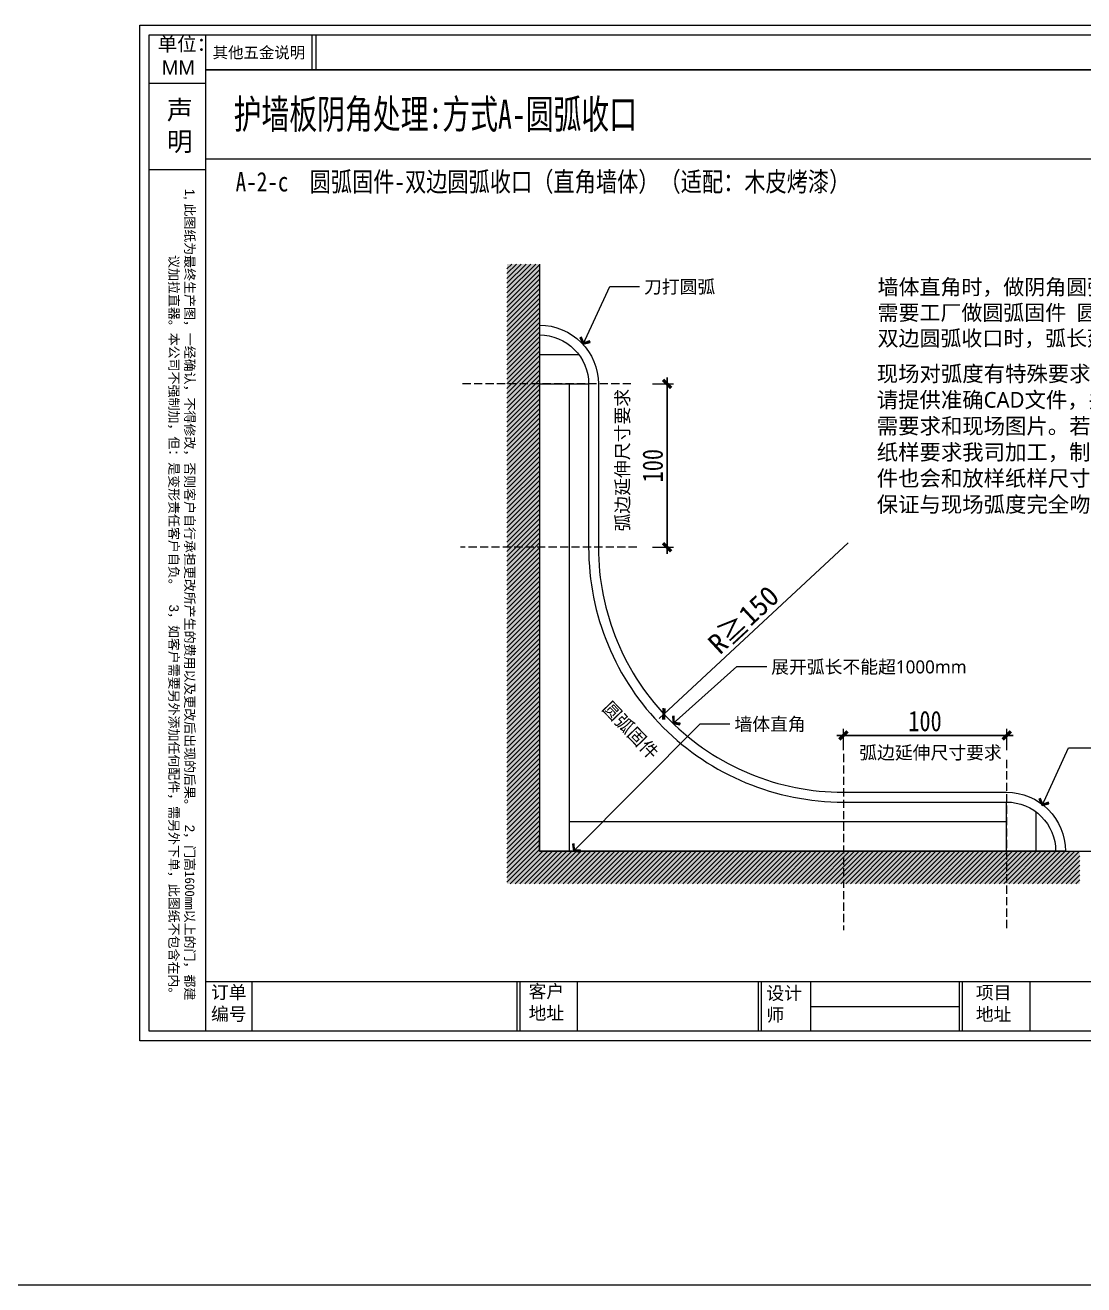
# Model space of a CAD drawing. Header units: millimetres. Extents: x 4862 to 20554, y 7569 to 11262.
# Drawn here: x 13813 to 14462, y 7569 to 8341 of the extents above; entities that cross this region are included whole.
import ezdxf

# ---------------------------------------------------------------- set-up
doc = ezdxf.new("R2010")
doc.units = ezdxf.units.MM
doc.linetypes.add('__DASH', pattern=[0.35, 0.25, -0.1])
doc.layers.add('0 @ 1', color=7, linetype='Continuous')
doc.styles.get("Standard").update_dxf_attribs({"font": 'arial.ttf'})
doc.styles.add('宋体', font='SimSun.ttf')
doc.styles.add('家具尺寸文字', font='SimSun.ttf', dxfattribs={"width": 0.8})
doc.styles.add('黑石雅黑', font='Microsoft YaHei.ttf')
doc.dimstyles.new('副本 固装比例5', dxfattribs={"dimscale": 5, "dimtxt": 2.5, "dimasz": 1, "dimexe": 0.8, "dimexo": 1.2, "dimgap": 0.5, "dimtad": 1, "dimdec": 0, "dimdsep": 46, "dimtxsty": '家具尺寸文字', "dimblk": 'ARCHTICK', "dimcen": 0, "dimdle": 0.8, "dimclrd": 8, "dimclre": 8, "dimclrt": 2, "dimadec": 1, "dimazin": 2, "dimtfac": 1, "dimtdec": 0, "dimtix": 1, "dimtmove": 2, "dimatfit": 2, "dimfxl": 0, "dimtolj": 1, "dimtzin": 0, "dimarcsym": 0})
doc.dimstyles.new('深化(A1)1：1', dxfattribs={"dimtxt": 3, "dimasz": 1, "dimexe": 1.5, "dimexo": 1, "dimgap": 1, "dimtad": 1, "dimdec": 0, "dimrnd": 5, "dimdsep": 46, "dimtxsty": '黑石雅黑', "dimblk": 'ARCHTICK', "dimcen": 1, "dimclrd": 44, "dimclre": 44, "dimclrt": 50, "dimadec": 0, "dimazin": 2, "dimtfac": 1, "dimtdec": 0, "dimtix": 1, "dimtmove": 2, "dimatfit": 3, "dimldrblk": 'hl_arrow2', "dimfxl": 0, "dimtolj": 1, "dimarcsym": 0})

# ---------------------------------------------------------------- blocks, each defined once
blk = doc.blocks.new('_ArchTick')
at = {"color": 0, "linetype": 'ByBlock', "const_width": 0.4}
blk.add_lwpolyline([(-0.5, -0.5), (0.5, 0.5)], dxfattribs=at)
blk = doc.blocks.new('*D320')
at = {"color": 8, "lineweight": -2, "transparency": 16777216}
for p, q in [((14514.83, 7830.93), (14514.83, 7874.93)), ((14505.83, 7870.93), (14518.83, 7870.93)), ((14505.83, 7834.93), (14518.83, 7834.93))]:
    blk.add_line(p, q, dxfattribs=at)
at = {"layer": 'Defpoints', "color": 0, "transparency": 16777216}
for p in [(14444.36, 7870.93), (14514.83, 7870.93), (14478.01, 7834.93)]:
    blk.add_point(p, dxfattribs=at)
at = {"color": 8, "lineweight": -2, "transparency": 16777216, "xscale": 5, "yscale": 5, "zscale": 5}
for p, rotation in [((14514.83, 7870.93), 90), ((14514.83, 7834.93), 270)]:
    blk.add_blockref('_ArchTick', p, dxfattribs=dict(at, rotation=rotation))
at = {"color": 2, "transparency": 16777216, "insert": (14506.08, 7852.93), "char_height": 12.5, "attachment_point": 5, "rotation": 90, "style": '家具尺寸文字'}
blk.add_mtext('\\A1;36', dxfattribs=at)
blk = doc.blocks.new('*D321')
at = {"color": 8, "lineweight": -2, "transparency": 16777216}
for p, q in [((14418.36, 7905.71), (14310.36, 7905.71)), ((14314.36, 7896.71), (14314.36, 7909.71)), ((14414.36, 7896.71), (14414.36, 7909.71))]:
    blk.add_line(p, q, dxfattribs=at)
at = {"layer": 'Defpoints', "color": 0, "transparency": 16777216}
for p in [(14314.36, 7905.71), (14314.36, 7870.93), (14414.36, 7870.93)]:
    blk.add_point(p, dxfattribs=at)
at = {"color": 8, "lineweight": -2, "transparency": 16777216, "xscale": 5, "yscale": 5, "zscale": 5, "rotation": 180}
blk.add_blockref('_ArchTick', (14314.36, 7905.71), dxfattribs=at)
at = {"color": 8, "lineweight": -2, "transparency": 16777216, "xscale": 5, "yscale": 5, "zscale": 5}
blk.add_blockref('_ArchTick', (14414.36, 7905.71), dxfattribs=at)
at = {"color": 2, "transparency": 16777216, "insert": (14364.36, 7914.46), "char_height": 12.5, "attachment_point": 5, "style": '家具尺寸文字'}
blk.add_mtext('\\A1;100', dxfattribs=at)
blk = doc.blocks.new('*D322')
at = {"color": 8, "lineweight": -2, "transparency": 16777216}
for p, q in [((14310.36, 7905.71), (14418.36, 7905.71)), ((14314.36, 7896.71), (14314.36, 7909.71)), ((14414.36, 7896.71), (14414.36, 7909.71))]:
    blk.add_line(p, q, dxfattribs=at)
at = {"layer": 'Defpoints', "color": 0, "transparency": 16777216}
for p in [(14414.36, 7905.71), (14314.36, 7870.93), (14414.36, 7870.93)]:
    blk.add_point(p, dxfattribs=at)
at = {"color": 8, "lineweight": -2, "transparency": 16777216, "xscale": 5, "yscale": 5, "zscale": 5, "rotation": 180}
blk.add_blockref('_ArchTick', (14314.36, 7905.71), dxfattribs=at)
at = {"color": 8, "lineweight": -2, "transparency": 16777216, "xscale": 5, "yscale": 5, "zscale": 5}
blk.add_blockref('_ArchTick', (14414.36, 7905.71), dxfattribs=at)
at = {"color": 2, "transparency": 16777216, "insert": (14364.36, 7914.46), "char_height": 12.5, "attachment_point": 5, "style": '家具尺寸文字'}
blk.add_mtext('\\A1;100', dxfattribs=at)
blk = doc.blocks.new('*D323')
at = {"color": 8, "lineweight": -2, "transparency": 16777216}
for p, q in [((14483.86, 7874.93), (14483.86, 7848.93)), ((14474.86, 7870.93), (14487.86, 7870.93)), ((14474.86, 7852.93), (14487.86, 7852.93))]:
    blk.add_line(p, q, dxfattribs=at)
at = {"layer": 'Defpoints', "color": 0, "transparency": 16777216}
for p in [(14414.36, 7870.93), (14414.36, 7852.93), (14483.86, 7852.93)]:
    blk.add_point(p, dxfattribs=at)
at = {"color": 8, "lineweight": -2, "transparency": 16777216, "xscale": 5, "yscale": 5, "zscale": 5}
for p, rotation in [((14483.86, 7870.93), 90), ((14483.86, 7852.93), 270)]:
    blk.add_blockref('_ArchTick', p, dxfattribs=dict(at, rotation=rotation))
at = {"color": 2, "transparency": 16777216, "insert": (14475.11, 7861.93), "char_height": 12.5, "attachment_point": 5, "rotation": 90, "style": '家具尺寸文字'}
blk.add_mtext('\\A1;18', dxfattribs=at)
blk = doc.blocks.new('*D324')
at = {"color": 8, "lineweight": -2, "transparency": 16777216}
blk.add_line((14317.29, 8023.66), (14201.48, 7916.18), dxfattribs=at)
at = {"layer": 'Defpoints', "color": 0, "transparency": 16777216}
for p in [(14314.36, 8020.93), (14204.41, 7918.9)]:
    blk.add_point(p, dxfattribs=at)
at = {"color": 8, "lineweight": -2, "transparency": 16777216, "xscale": 5, "yscale": 5, "zscale": 5, "rotation": 222.8617704855899}
blk.add_blockref('_ArchTick', (14204.41, 7918.9), dxfattribs=at)
at = {"color": 2, "transparency": 16777216, "insert": (14253.43, 7976.33), "char_height": 12.5, "attachment_point": 5, "rotation": 42.86177, "style": '家具尺寸文字'}
blk.add_mtext('\\A1;{\\W1;\\C4;R≧150}', dxfattribs=at)
blk = doc.blocks.new('hl_arrow2')
at = {"color": 2}
blk.add_line((-0.22, 0), (-1, 0), dxfattribs=at)
blk.add_lwpolyline([(-0.22, 0), (-0.86, -0.69), (-0.65, -0.86), (0, 0), (-0.65, 0.86), (-0.86, 0.69)], close=True, dxfattribs=at)
for points in [[(-0.86, 0.69), (-0.65, 0.86), (-0.22, 0), (0, 0)], [(-0.86, -0.69), (-0.65, -0.86), (-0.22, 0), (0, 0)]]:
    blk.add_solid(points, dxfattribs=at)
blk = doc.blocks.new('*D325')
at = {"color": 8, "lineweight": -2, "transparency": 16777216}
for p, q in [((14206.4, 8124.93), (14206.4, 8016.93)), ((14197.4, 8120.93), (14210.4, 8120.93)), ((14197.4, 8020.93), (14210.4, 8020.93))]:
    blk.add_line(p, q, dxfattribs=at)
at = {"layer": 'Defpoints', "color": 0, "transparency": 16777216}
for p in [(14164.36, 8120.93), (14164.36, 8020.93), (14206.4, 8020.93)]:
    blk.add_point(p, dxfattribs=at)
at = {"color": 8, "lineweight": -2, "transparency": 16777216, "xscale": 5, "yscale": 5, "zscale": 5}
for p, rotation in [((14206.4, 8120.93), 90), ((14206.4, 8020.93), 270)]:
    blk.add_blockref('_ArchTick', p, dxfattribs=dict(at, rotation=rotation))
at = {"color": 2, "transparency": 16777216, "insert": (14197.65, 8070.93), "char_height": 12.5, "attachment_point": 5, "rotation": 90, "style": '家具尺寸文字'}
blk.add_mtext('\\A1;100', dxfattribs=at)
blk = doc.blocks.new('*D326')
at = {"color": 8, "lineweight": -2, "transparency": 16777216}
for p, q in [((14206.4, 8016.93), (14206.4, 8124.93)), ((14197.4, 8120.93), (14210.4, 8120.93)), ((14197.4, 8020.93), (14210.4, 8020.93))]:
    blk.add_line(p, q, dxfattribs=at)
at = {"layer": 'Defpoints', "color": 0, "transparency": 16777216}
for p in [(14164.36, 8120.93), (14206.4, 8120.93), (14164.36, 8020.93)]:
    blk.add_point(p, dxfattribs=at)
at = {"color": 8, "lineweight": -2, "transparency": 16777216, "xscale": 5, "yscale": 5, "zscale": 5}
for p, rotation in [((14206.4, 8120.93), 90), ((14206.4, 8020.93), 270)]:
    blk.add_blockref('_ArchTick', p, dxfattribs=dict(at, rotation=rotation))
at = {"color": 2, "transparency": 16777216, "insert": (14197.65, 8070.93), "char_height": 12.5, "attachment_point": 5, "rotation": 90, "style": '家具尺寸文字'}
blk.add_mtext('\\A1;100', dxfattribs=at)
blk = doc.blocks.new('A$C398a0407')
for p, q in [((443.2, 6784), (443.2, 64)), ((1163.2, 6546.9), (1163.2, 6784)), ((1189.6, 6546.9), (1189.6, 6784)), ((443.2, 6546.9), (8134, 6546.9)), ((443.2, 399), (9568, 399)), ((756.5, 399), (756.5, 64)), ((2542.3, 399), (2542.3, 64)), ((2562.3, 399), (2562.3, 64)), ((2948.7, 399), (2948.7, 64)), ((4169.9, 399), (4169.9, 64)), ((4189.9, 399), (4189.9, 64)), ((4522.7, 399), (4522.7, 64)), ((5527, 399), (5527, 64)), ((5547, 399), (5547, 64)), ((6003.2, 399), (6003.2, 64)), ((4522.7, 231.5), (5527, 231.5))]:
    blk.add_line(p, q)
at = {"color": 8}
for p, q in [((64, 6457.7), (443.2, 6457.7)), ((64, 5874.2), (443.2, 5874.2))]:
    blk.add_line(p, q, dxfattribs=at)
for points in [[(9632, 0), (0, 0), (0, 6848), (9632, 6848)], [(9568, 64), (64, 64), (64, 6784), (9568, 6784)]]:
    blk.add_lwpolyline(points, close=True)
at = {"color": 8, "insert": (368.9, 272.3), "char_height": 64, "width": 5497.15, "attachment_point": 3, "rotation": 270}
blk.add_mtext('1, {\\fSimSun|b0|i0|c134|p2;此图纸为最终生产图，一经确认，不得修改，否则客户自行承担更改所产生的费用以及更改后出现的后果。  }2{\\fSimSun|b0|i0|c134|p2;，门高1600mm以上的门，都建议加拉直器。本公司不强制加，但：是变形责任客户自负。  }3{\\fSimSun|b0|i0|c134|p2;，如客户需要另外添加任何配件，需另外下单，此图纸不包含在内。}', dxfattribs=at)
at = {"color": 8, "char_height": 88, "attachment_point": 1, "style": '宋体'}
for s, insert in [('订单\\P编号', (479.9, 370.6)), ('客户\\P地址', (2621.8, 377)), ('设计\\P师', (4225.5, 364.6)), ('项目\\P地址', (5638.6, 368.9))]:
    blk.add_mtext_dynamic_manual_height_columns(s, width=596.489, gutter_width=12.5, heights=[0], dxfattribs=dict(at, insert=insert))
at = {"layer": '0 @ 1', "color": 8, "attachment_point": 1}
for s, insert, char_height, width in [('\\pi13.703;单位：\\P\\pi40.286;MM', (107.3, 6770.1), 96, 391.163), ('{\\fSimSun|b0|i0|c134|p2;其他五金说明}', (490.9, 6701.9), 76.325, 737.994), ('声明', (182.3, 6340), 127.53, 194.038)]:
    blk.add_mtext(s, dxfattribs=dict(at, insert=insert, char_height=char_height, width=width))
blk = doc.blocks.new('A$Caecb7373')
at = {"color": 1}
blk.add_lwpolyline([(0, 821.76), (1155.84, 821.76), (1155.84, 0), (0, 0)], close=True, dxfattribs=at)

msp = doc.modelspace()

# ---------------------------------------------------------------- hatches: boundary and pattern name
h = msp.add_hatch()
h.set_pattern_fill('AR-CONC', color=8, scale=0.065355)
h.set_pattern_definition([(50, (-30073.154, 47429.585), (11.9066731, -1.0416984), [1.2450121, -13.6951334]), (355, (-30073.154, 47429.585), (-2.3033327, 12.486514), [0.9960097, -10.956145]), (100.451445, (-30072.161, 47429.499), (9.6033404, 11.444815), [1.0580975, -11.639082]), (46.1842, (-30073.154, 47432.905), (17.716362, -2.747675), [1.867518, -20.5427]), (96.635558, (-30071.677, 47432.677), (15.5155394, 16.1705263), [1.587147, -17.458639]), (351.18415, (-30073.154, 47432.905), (15.5155394, 16.1705263), [1.4940124, -16.4341426]), (21, (-30071.494, 47432.075), (9.9087536, -6.6835387), [1.2450121, -13.6951334]), (326, (-30071.494, 47432.075), (4.0390695, 12.0375985), [0.9960097, -10.9561067]), (71.451445, (-30070.668, 47431.519), (13.947823, 5.3540599), [1.0580975, -11.639062]), (37.5, (-30073.1537, 47429.5855), (0.20185556, 5.5260918), [0, -10.8233054, 0, -11.12210834, 0, -10.9976071]), (7.5, (-30073.1537, 47429.5855), (4.36699686, 6.5472982), [0, -6.3412618, 0, -10.574303, 0, -4.1915408]), (327.5, (-30076.8555, 47429.5855), (8.86151892, -0.37440188), [0, -4.1500404, 0, -12.9481261, 0, -17.1811674]), (317.5, (-30078.5156, 47429.5855), (9.6809778, 1.6617475), [0, -5.3950526, 0, -8.5988838, 0, -12.2011189])])
h.paths.add_polyline_path([(14128.357, 8194.348), (14108.357, 8194.348), (14108.357, 7814.934), (14459.163, 7814.934), (14459.163, 7834.934), (14128.357, 7834.934)])
h = msp.add_hatch()
h.set_pattern_fill('ANSI31', color=8, scale=0.65355)
h.set_pattern_definition([(45, (-30073.1537, 47429.5855), (-1.467260864, 1.467260864), [])])
h.paths.add_polyline_path([(14128.357, 7834.934), (14128.357, 8194.348), (14108.357, 8194.348), (14108.357, 7814.934), (14459.163, 7814.934), (14459.163, 7834.934)])

# ---------------------------------------------------------------- linework, layer by layer
for p, q in [((14128.357, 8156.934), (14128.357, 8156.934)), ((14450.357, 7834.934), (14450.357, 7834.934)), ((4862.317, 7569.359), (20477.138, 7569.359))]:
    msp.add_line(p, q)
at = {"color": 4}
for p, q in [((14128.357, 8138.934), (14152.357, 8138.934)), ((14128.357, 8120.934), (14158.357, 8120.934)), ((14414.357, 7834.934), (14414.357, 7864.934)), ((14432.357, 7834.934), (14432.357, 7858.934))]:
    msp.add_line(p, q, dxfattribs=at)
at = {"color": 251, "linetype": '__DASH', "ltscale": 20}
for p, q in [((14184.196, 8120.934), (14079.903, 8120.934)), ((14187.83, 8020.934), (14079.903, 8020.934)), ((14314.357, 7894.407), (14314.357, 7786.48)), ((14414.357, 7890.773), (14414.357, 7786.48))]:
    msp.add_line(p, q, dxfattribs=at)
msp.add_lwpolyline([(13923.744, 8258.848), (14622.063, 8258.848), (14622.063, 8313.286), (13923.744, 8313.286)], close=True)
at = {"color": 8}
for points in [[(14128.357, 8194.348), (14128.357, 7834.934), (14506.987, 7834.934)], [(14128.357, 7834.934), (14500.805, 7834.934)]]:
    msp.add_lwpolyline(points, dxfattribs=at)
for points in [[(14128.357, 8156.934, -0.4142136), (14164.357, 8120.934), (14164.357, 8020.934, 0.1989124), (14208.291, 7914.868, 0.1989124), (14314.357, 7870.934), (14414.357, 7870.934, -0.4142136), (14450.357, 7834.934)], [(14128.357, 8150.934, -0.4142136), (14158.357, 8120.934), (14158.357, 8020.934, 0.1989124), (14204.049, 7910.626, 0.1989124), (14314.357, 7864.934), (14414.357, 7864.934, -0.4142136), (14444.357, 7834.934, -0.4142136)]]:
    msp.add_lwpolyline(points, format="xyb")
at = {"color": 4}
for points in [[(14128.357, 8156.934), (14128.357, 7834.934)], [(14146.357, 8120.934), (14146.357, 7834.934)], [(14414.357, 7852.934), (14146.357, 7852.934)], [(14450.357, 7834.934), (14128.357, 7834.934)]]:
    msp.add_lwpolyline(points, dxfattribs=at)
for points in [[(14128.357, 8120.934), (14128.357, 8111.934)], [(14128.357, 8111.934), (14128.357, 7843.934)], [(14128.357, 7834.934), (14128.357, 7843.934)], [(14128.357, 7834.934), (14137.357, 7834.934)], [(14405.357, 7834.934), (14137.357, 7834.934)], [(14414.357, 7834.934), (14405.357, 7834.934)]]:
    msp.add_lwpolyline(points)

# ---------------------------------------------------------------- block references
at = {"xscale": 0.09079979139978399, "yscale": 0.09079979139978399, "zscale": 0.09079979139978399}
msp.add_blockref('A$C398a0407', (13883.499, 7718.828), dxfattribs=at)
at = {"color": 1, "xscale": 0.7566649283315219, "yscale": 0.7566649283315219, "zscale": 0.7566649283315219}
msp.add_blockref('A$Caecb7373', (13883.499, 7718.828), dxfattribs=at)

# ---------------------------------------------------------------- texts
at = {"color": 50, "style": '家具尺寸文字', "width": 0.8}
msp.add_text('A-2-c  圆弧固件-双边圆弧收口（直角墙体）（适配：木皮烤漆）', height=11.9, dxfattribs=at).set_placement((13942.159, 8238.828))
at = {"color": 6, "style": '黑石雅黑'}
for s, p in [('刀打圆弧', (14192.268, 8176.461)), ('弧边延伸尺寸要求', (14324.074, 7891.219))]:
    msp.add_text(s, height=8, dxfattribs=at).set_placement(p)
msp.add_text('弧边延伸尺寸要求', height=8, rotation=90, dxfattribs=at).set_placement((14183.08, 8030.65))
at = {"style": '黑石雅黑'}
for s, p in [('展开弧长不能超1000mm', (14270.143, 7943.717)), ('墙体直角', (14247.639, 7908.648))]:
    msp.add_text(s, height=8, dxfattribs=at).set_placement(p)
msp.add_text('圆弧固件', height=8, rotation=313.719814, dxfattribs=at).set_placement((14166.183, 7921.889))
at = {"color": 1, "insert": (13940.962, 8295.092), "char_height": 17.85, "width": 4937.63124, "attachment_point": 1, "style": '家具尺寸文字'}
msp.add_mtext('{\\W0.7;\\C4;护墙板阴角处理:方式A-圆弧收口}', dxfattribs=at)
at = {"color": 4, "insert": (14335.3, 8185.012), "char_height": 9.408, "width": 372.84062, "attachment_point": 1, "style": '宋体'}
msp.add_mtext('墙体直角时，做阴角圆弧，\\P需要工厂做圆弧固件 圆弧{\\A1;R≧150\\P双边圆弧收口时，弧长延伸长度≧100}', dxfattribs=at)
at = {"color": 3, "insert": (14334.791, 8132.02), "char_height": 9.6, "width": 258.30704, "attachment_point": 1, "style": '黑石雅黑'}
msp.add_mtext('现场对弧度有特殊要求时：\\P请提供准确CAD文件，并在文件中标注上所需要求和现场图片。若只提供现场弧度裁剪纸样要求我司加工，制作成本高，成品圆弧件也会和放样纸样尺寸存在必然误差，无法保证与现场弧度完全吻合！！！', dxfattribs=at)

# ---------------------------------------------------------------- dimensions: what is measured, and where the dimension line sits
for base, p1, p2, angle, picture, middle in [((14206.399, 8020.934), (14164.357, 8120.934), (14164.357, 8020.934), 90, '*D325', (14197.649, 8070.934)), ((14206.399, 8120.934), (14164.357, 8020.934), (14164.357, 8120.934), 270, '*D326', (14197.649, 8070.934)), ((14414.357, 7905.713), (14314.357, 7870.934), (14414.357, 7870.934), 180, '*D322', (14364.357, 7914.463)), ((14483.859, 7852.934), (14414.357, 7870.934), (14414.357, 7852.934), 90, '*D323', (14475.109, 7861.934)), ((14514.826, 7870.934), (14478.005, 7834.934), (14444.357, 7870.934), 90, '*D320', (14506.076, 7852.934))]:
    dim = msp.add_linear_dim(base=base, p1=p1, p2=p2, angle=angle, dimstyle='副本 固装比例5')
    dim.commit()
    dim.dimension.update_dxf_attribs({"geometry": picture, "text_midpoint": middle})
dim = msp.add_radius_dim(center=(14314.357, 8020.934), mpoint=(14204.408, 7918.899), text='{\\W1;\\C4;R≧150}', dimstyle='副本 固装比例5')
dim.commit()
dim.dimension.update_dxf_attribs({"geometry": '*D324', "text_midpoint": (14253.431, 7976.331)})
dim = msp.add_linear_dim(base=(14314.357, 7905.713), p1=(14414.357, 7870.934), p2=(14314.357, 7870.934), dimstyle='副本 固装比例5')
dim.commit()
dim.dimension.update_dxf_attribs({"geometry": '*D321', "text_midpoint": (14364.357, 7914.463)})

# ---------------------------------------------------------------- leaders
at = {"ltscale": 500}
for points in [[(14154.982, 8145.393), (14171.256, 8180.701), (14189.523, 8180.701)], [(14210.066, 7913.123), (14249.131, 7947.958), (14267.398, 7947.958)], [(14149.068, 7834.934), (14226.627, 7912.889), (14244.894, 7912.889)], [(14436.047, 7862.928), (14452.321, 7898.237), (14470.588, 7898.237)]]:
    msp.add_leader(points, dimstyle='深化(A1)1：1', override={"dimasz": 4, "dimgap": 1, "dimtad": 0}, dxfattribs=at)

doc.saveas('drawing.dxf')
